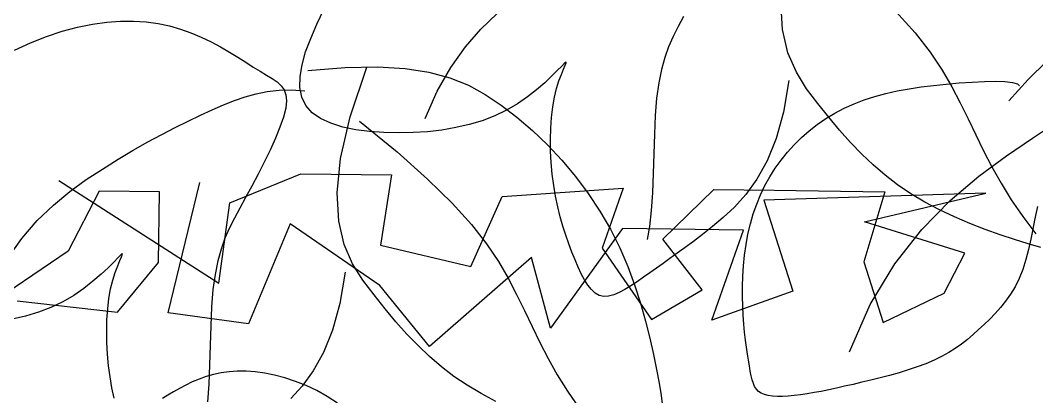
# Model space of a CAD drawing. Header units: millimetres. Extents: x 2 to 5882, y 1831 to 3462.
# Drawn here: x 629.88 to 631.495, y 2701.568 to 2702.166 of the extents above; entities that cross this region are included whole.
import ezdxf

# ---------------------------------------------------------------- set-up
doc = ezdxf.new("R2010")
doc.units = ezdxf.units.MM
for name, color, linetype in [('fz', 7, 'Continuous'), ('LH', 94, 'Continuous'), ('尺寸标注', 4, 'Continuous')]:
    doc.layers.add(name, color=color, linetype=linetype)

# ---------------------------------------------------------------- blocks, each defined once
blk = doc.blocks.new('茶')
at = {"layer": 'LH'}
for p, q in [((0.6627, 0.5169), (0.649, 0.5158)), ((0.6772, 0.5171), (0.6627, 0.5169)), ((0.6925, 0.5163), (0.6772, 0.5171)), ((0.6116, 0.5075), (0.6003, 0.5032)), ((0.6234, 0.511), (0.6116, 0.5075)), ((0.6359, 0.5138), (0.6234, 0.511)), ((0.649, 0.5158), (0.6359, 0.5138)), ((0.7086, 0.5144), (0.6925, 0.5163)), ((0.7253, 0.5115), (0.7086, 0.5144)), ((0.7424, 0.5074), (0.7253, 0.5115)), ((0.7598, 0.5021), (0.7424, 0.5074)), ((0.5895, 0.4983), (0.5791, 0.4929)), ((0.6003, 0.5032), (0.5895, 0.4983)), ((0.7773, 0.4955), (0.7598, 0.5021)), ((0.5691, 0.4871), (0.5597, 0.4809)), ((0.5791, 0.4929), (0.5691, 0.4871)), ((0.5507, 0.4747), (0.5422, 0.4685)), ((0.5597, 0.4809), (0.5507, 0.4747)), ((0.5422, 0.4685), (0.5342, 0.4625)), ((0.5267, 0.4568), (0.5198, 0.4517)), ((0.5342, 0.4625), (0.5267, 0.4568)), ((0.3667, 0.442), (0.3418, 0.4359)), ((0.3957, 0.4461), (0.3667, 0.442)), ((0.4297, 0.4483), (0.3957, 0.4461)), ((0.4289, 0.3956), (0.4069, 0.4467)), ((0.4693, 0.4484), (0.4297, 0.4483)), ((0.5077, 0.4429), (0.5029, 0.4389)), ((0.5134, 0.4471), (0.5077, 0.4429)), ((0.5198, 0.4517), (0.5134, 0.4471)), ((0.3418, 0.4359), (0.3203, 0.4281)), ((0.499, 0.4346), (0.4962, 0.4299)), ((0.5029, 0.4389), (0.499, 0.4346)), ((0.3203, 0.4281), (0.3014, 0.4186)), ((0.4885, 0.4292), (0.4745, 0.4272)), ((0.5016, 0.43), (0.4885, 0.4292)), ((0.4962, 0.4299), (0.4947, 0.4245)), ((0.4947, 0.4245), (0.4947, 0.4181)), ((0.5141, 0.4296), (0.5016, 0.43)), ((0.5261, 0.4283), (0.5141, 0.4296)), ((0.5378, 0.426), (0.5261, 0.4283)), ((0.5496, 0.423), (0.5378, 0.426)), ((0.5615, 0.4194), (0.5496, 0.423)), ((0.3014, 0.4186), (0.2844, 0.4074)), ((0.4947, 0.4181), (0.4962, 0.4104)), ((0.4962, 0.4104), (0.4993, 0.4013)), ((0.5739, 0.4152), (0.5615, 0.4194)), ((0.5868, 0.4106), (0.5739, 0.4152)), ((0.6003, 0.4055), (0.5868, 0.4106)), ((0.2844, 0.4074), (0.2684, 0.3948)), ((0.4993, 0.4013), (0.5039, 0.3909)), ((0.6145, 0.3999), (0.6003, 0.4055)), ((0.6293, 0.3938), (0.6145, 0.3999)), ((-0.2899, 0.3755), (-0.3113, 0.393)), ((0.2684, 0.3948), (0.2529, 0.3807)), ((0.4195, 0.3903), (0.3825, 0.3546)), ((0.4426, 0.3526), (0.4289, 0.3956)), ((0.5039, 0.3909), (0.5096, 0.3796)), ((0.6448, 0.387), (0.6293, 0.3938)), ((-0.2435, 0.3772), (-0.2552, 0.3764)), ((-0.2305, 0.3776), (-0.2435, 0.3772)), ((-0.2169, 0.3778), (-0.2305, 0.3776)), ((-0.2031, 0.3778), (-0.2169, 0.3778)), ((-0.1896, 0.3775), (-0.2031, 0.3778)), ((-0.1763, 0.3769), (-0.1896, 0.3775)), ((-0.1634, 0.376), (-0.1763, 0.3769)), ((0.2529, 0.3807), (0.2377, 0.3653)), ((0.5096, 0.3796), (0.5163, 0.3677)), ((0.6608, 0.3796), (0.6448, 0.387)), ((0.6776, 0.3714), (0.6608, 0.3796)), ((-0.2676, 0.3546), (-0.2899, 0.3755)), ((-0.2783, 0.3718), (-0.2803, 0.3695)), ((-0.2731, 0.3737), (-0.2783, 0.3718)), ((-0.2652, 0.3752), (-0.2731, 0.3737)), ((-0.2552, 0.3764), (-0.2652, 0.3752)), ((-0.1508, 0.3748), (-0.1634, 0.376)), ((-0.1386, 0.3732), (-0.1508, 0.3748)), ((-0.1267, 0.371), (-0.1386, 0.3732)), ((-0.1152, 0.3684), (-0.1267, 0.371)), ((-0.1041, 0.3652), (-0.1152, 0.3684)), ((0.5163, 0.3677), (0.5235, 0.3554)), ((0.695, 0.3624), (0.6776, 0.3714)), ((-0.0933, 0.3614), (-0.1041, 0.3652)), ((-0.0829, 0.357), (-0.0933, 0.3614)), ((-0.0729, 0.352), (-0.0829, 0.357)), ((0.2377, 0.3653), (0.2232, 0.3488)), ((0.5235, 0.3554), (0.5311, 0.3431)), ((0.713, 0.3526), (0.695, 0.3624)), ((-0.0634, 0.3465), (-0.0729, 0.352)), ((-0.0542, 0.3405), (-0.0634, 0.3465)), ((0.2232, 0.3488), (0.2094, 0.3313)), ((0.3825, 0.3546), (0.3527, 0.3232)), ((0.4493, 0.3166), (0.4426, 0.3526)), ((0.7314, 0.3415), (0.713, 0.3526)), ((-0.0455, 0.334), (-0.0542, 0.3405)), ((-0.0372, 0.3271), (-0.0455, 0.334)), ((0.5311, 0.3431), (0.5388, 0.3311)), ((0.7499, 0.3286), (0.7314, 0.3415)), ((-0.2893, 0.3131), (-0.3149, 0.3274)), ((-0.0294, 0.3198), (-0.0372, 0.3271)), ((0.2094, 0.3313), (0.1964, 0.3129)), ((0.3527, 0.3232), (0.3289, 0.2957)), ((0.5388, 0.3311), (0.5463, 0.3198)), ((0.7683, 0.3137), (0.7499, 0.3286)), ((-0.2604, 0.2968), (-0.2893, 0.3131)), ((-0.022, 0.312), (-0.0294, 0.3198)), ((0.1964, 0.3129), (0.1844, 0.2939)), ((0.4502, 0.2866), (0.4493, 0.3166)), ((0.5463, 0.3198), (0.5534, 0.3091)), ((0.7862, 0.2962), (0.7683, 0.3137)), ((-0.0151, 0.3039), (-0.022, 0.312)), ((-0.0087, 0.2954), (-0.0151, 0.3039)), ((0.5534, 0.3091), (0.56, 0.299)), ((-0.2292, 0.2776), (-0.2604, 0.2968)), ((-0.0028, 0.2865), (-0.0087, 0.2954)), ((0.1844, 0.2939), (0.1736, 0.2742)), ((0.3289, 0.2957), (0.3104, 0.2714)), ((0.56, 0.299), (0.5661, 0.289)), ((0.8035, 0.2758), (0.7862, 0.2962)), ((0.0026, 0.2772), (-0.0028, 0.2865)), ((0.4464, 0.2615), (0.4502, 0.2866)), ((0.5661, 0.289), (0.5717, 0.2786)), ((-0.1968, 0.2544), (-0.2292, 0.2776)), ((0.0076, 0.2676), (0.0026, 0.2772)), ((0.1736, 0.2742), (0.1641, 0.2541)), ((0.3104, 0.2714), (0.2961, 0.2496)), ((0.5717, 0.2786), (0.5768, 0.2675)), ((0.6813, 0.2706), (0.6814, 0.2713)), ((0.6825, 0.2682), (0.6813, 0.2706)), ((0.6814, 0.2713), (0.683, 0.2703)), ((0.683, 0.2703), (0.6863, 0.2675)), ((0.012, 0.2577), (0.0076, 0.2676)), ((0.4392, 0.2403), (0.4464, 0.2615)), ((0.5768, 0.2675), (0.5814, 0.2552)), ((0.6846, 0.2642), (0.6825, 0.2682)), ((0.6873, 0.2588), (0.6846, 0.2642)), ((0.6863, 0.2675), (0.6912, 0.2632)), ((0.6905, 0.2521), (0.6873, 0.2588)), ((0.6912, 0.2632), (0.6977, 0.2577)), ((-0.1643, 0.2264), (-0.1968, 0.2544)), ((0.0159, 0.2474), (0.012, 0.2577)), ((0.1641, 0.2541), (0.156, 0.2338)), ((0.2961, 0.2496), (0.285, 0.2298)), ((0.5814, 0.2552), (0.5854, 0.2413)), ((0.6937, 0.2442), (0.6905, 0.2521)), ((0.6977, 0.2577), (0.7056, 0.2514)), ((0.7056, 0.2514), (0.7148, 0.2447)), ((-0.2887, 0.2406), (-0.2865, 0.2343)), ((0.0194, 0.2368), (0.0159, 0.2474)), ((0.4298, 0.222), (0.4392, 0.2403)), ((0.5854, 0.2413), (0.5889, 0.2254)), ((0.6968, 0.2352), (0.6937, 0.2442)), ((0.7148, 0.2447), (0.7251, 0.238)), ((0.7251, 0.238), (0.7363, 0.2315)), ((-0.2865, 0.2343), (-0.2842, 0.2263)), ((-0.2842, 0.2263), (-0.2816, 0.2169)), ((-0.1329, 0.1926), (-0.1643, 0.2264)), ((0.0223, 0.2259), (0.0194, 0.2368)), ((0.156, 0.2338), (0.1491, 0.2134)), ((0.285, 0.2298), (0.2763, 0.2113)), ((0.4479, 0.2322), (0.4563, 0.1995)), ((0.6994, 0.2252), (0.6968, 0.2352)), ((0.7363, 0.2315), (0.7485, 0.2257)), ((-0.2816, 0.2169), (-0.2787, 0.2066)), ((0.0248, 0.2149), (0.0223, 0.2259)), ((0.4194, 0.2055), (0.4298, 0.222)), ((0.5889, 0.2254), (0.5919, 0.2073)), ((0.7016, 0.2143), (0.6994, 0.2252)), ((0.7485, 0.2257), (0.7614, 0.2208)), ((0.7614, 0.2208), (0.7749, 0.2169)), ((0.7749, 0.2169), (0.789, 0.2139)), ((-0.2787, 0.2066), (-0.2754, 0.196)), ((0.0268, 0.2039), (0.0248, 0.2149)), ((0.1491, 0.2134), (0.1435, 0.1932)), ((0.2763, 0.2113), (0.269, 0.1935)), ((0.4089, 0.19), (0.4194, 0.2055)), ((0.5919, 0.2073), (0.5945, 0.1875)), ((0.7034, 0.2029), (0.7016, 0.2143)), ((0.789, 0.2139), (0.8035, 0.2119)), ((-0.2754, 0.196), (-0.2717, 0.1854)), ((0.0285, 0.1929), (0.0268, 0.2039)), ((0.4563, 0.1995), (0.4664, 0.1721)), ((0.7046, 0.191), (0.7034, 0.2029)), ((-0.2717, 0.1854), (-0.2676, 0.1753)), ((-0.1035, 0.1519), (-0.1329, 0.1926)), ((0.0297, 0.1821), (0.0285, 0.1929)), ((0.1435, 0.1932), (0.1388, 0.1733)), ((0.269, 0.1935), (0.2621, 0.176)), ((0.3986, 0.1753), (0.4089, 0.19)), ((0.5945, 0.1875), (0.5969, 0.1669)), ((0.7055, 0.1788), (0.7046, 0.191)), ((-0.2676, 0.1753), (-0.2629, 0.1661)), ((0.0307, 0.1715), (0.0297, 0.1821)), ((0.1388, 0.1733), (0.1351, 0.154)), ((0.2621, 0.176), (0.2554, 0.1585)), ((0.3881, 0.1614), (0.3986, 0.1753)), ((0.7058, 0.1665), (0.7055, 0.1788)), ((-0.2629, 0.1661), (-0.2579, 0.1578)), ((0.0313, 0.1614), (0.0307, 0.1715)), ((0.4664, 0.1721), (0.4779, 0.1494)), ((0.5969, 0.1669), (0.5992, 0.1461)), ((0.7057, 0.1542), (0.7058, 0.1665)), ((-0.2579, 0.1578), (-0.2524, 0.1503)), ((-0.0774, 0.1035), (-0.1035, 0.1519)), ((0.0316, 0.1516), (0.0313, 0.1614)), ((0.0317, 0.1423), (0.0316, 0.1516)), ((0.1351, 0.154), (0.1321, 0.1356)), ((0.2554, 0.1585), (0.2485, 0.1409)), ((0.3774, 0.1482), (0.3881, 0.1614)), ((0.7052, 0.1422), (0.7057, 0.1542)), ((-0.2524, 0.1503), (-0.2466, 0.1434)), ((-0.2466, 0.1434), (-0.2406, 0.1371)), ((0.0316, 0.1335), (0.0317, 0.1423)), ((0.2485, 0.1409), (0.2411, 0.1232)), ((0.3663, 0.1357), (0.3774, 0.1482)), ((0.4779, 0.1494), (0.4903, 0.1308)), ((0.5992, 0.1461), (0.6017, 0.1259)), ((0.7042, 0.1306), (0.7052, 0.1422)), ((-0.2406, 0.1371), (-0.2345, 0.1313)), ((-0.2345, 0.1313), (-0.2282, 0.1259)), ((0.0313, 0.1252), (0.0316, 0.1335)), ((0.1321, 0.1356), (0.1297, 0.1182)), ((0.3546, 0.1239), (0.3663, 0.1357)), ((0.4903, 0.1308), (0.5032, 0.1157)), ((0.7028, 0.1194), (0.7042, 0.1306)), ((-0.2282, 0.1259), (-0.2219, 0.1207)), ((-0.2219, 0.1207), (-0.2156, 0.1158)), ((0.0309, 0.1175), (0.0313, 0.1252)), ((0.2411, 0.1232), (0.233, 0.1052)), ((0.3423, 0.1126), (0.3546, 0.1239)), ((0.6017, 0.1259), (0.6044, 0.1072)), ((-0.2156, 0.1158), (-0.2093, 0.111)), ((-0.2093, 0.111), (-0.2029, 0.1064)), ((0.0299, 0.1036), (0.0304, 0.1103)), ((0.0304, 0.1103), (0.0309, 0.1175)), ((0.1297, 0.1182), (0.1278, 0.1021)), ((0.3291, 0.102), (0.3423, 0.1126)), ((0.5032, 0.1157), (0.5162, 0.1035)), ((-0.2029, 0.1064), (-0.1962, 0.102)), ((-0.1962, 0.102), (-0.1893, 0.0979)), ((-0.1893, 0.0979), (-0.182, 0.0941)), ((0.029, 0.092), (0.0294, 0.0975)), ((0.0294, 0.0975), (0.0299, 0.1036)), ((0.1278, 0.1021), (0.1262, 0.0874)), ((0.233, 0.1052), (0.2237, 0.0869)), ((0.3151, 0.092), (0.3291, 0.102)), ((-0.182, 0.0941), (-0.1742, 0.0905)), ((-0.1742, 0.0905), (-0.1659, 0.0873)), ((-0.1659, 0.0873), (-0.157, 0.0843)), ((0.0278, 0.0827), (0.0284, 0.0871)), ((0.0284, 0.0871), (0.029, 0.092)), ((0.1262, 0.0874), (0.1252, 0.0742)), ((0.2237, 0.0869), (0.213, 0.0681)), ((0.3002, 0.0825), (0.3151, 0.092)), ((-0.157, 0.0843), (-0.1476, 0.0817)), ((-0.1476, 0.0817), (-0.1378, 0.0793)), ((-0.1378, 0.0793), (-0.1278, 0.0772)), ((-0.1278, 0.0772), (-0.1176, 0.0752)), ((0.0242, 0.0724), (0.0258, 0.0754)), ((0.0258, 0.0754), (0.0269, 0.0788)), ((0.0269, 0.0788), (0.0278, 0.0827)), ((-0.1176, 0.0752), (-0.1075, 0.0735)), ((-0.1075, 0.0735), (-0.0974, 0.0719)), ((-0.0974, 0.0719), (-0.0876, 0.0704)), ((-0.0876, 0.0704), (-0.0782, 0.069)), ((-0.0782, 0.069), (-0.0691, 0.0677)), ((-0.0691, 0.0677), (-0.0604, 0.0665)), ((-0.0604, 0.0665), (-0.0521, 0.0654)), ((-0.0521, 0.0654), (-0.0441, 0.0644)), ((0.0077, 0.0636), (0.0122, 0.0647)), ((0.0122, 0.0647), (0.0162, 0.0661)), ((0.0162, 0.0661), (0.0195, 0.0678)), ((0.0195, 0.0678), (0.0221, 0.0699)), ((0.0221, 0.0699), (0.0242, 0.0724)), ((0.1252, 0.0742), (0.1247, 0.0625)), ((-0.0441, 0.0644), (-0.0364, 0.0637)), ((-0.0364, 0.0637), (-0.029, 0.063)), ((-0.029, 0.063), (-0.0219, 0.0626)), ((-0.0219, 0.0626), (-0.0152, 0.0623)), ((-0.0152, 0.0623), (-0.0088, 0.0623)), ((-0.0088, 0.0623), (-0.0029, 0.0625)), ((-0.0029, 0.0625), (0.0027, 0.0629)), ((0.0027, 0.0629), (0.0077, 0.0636)), ((0.4558, -0.186), (0.4467, -0.1707)), ((0.2832, -0.2058), (0.2648, -0.1909)), ((0.4636, -0.2006), (0.4558, -0.186)), ((-0.0349, -0.2329), (-0.0358, -0.2029)), ((0.4702, -0.2145), (0.4636, -0.2006)), ((0.0683, -0.2103), (0.0749, -0.2205)), ((0.3011, -0.2233), (0.2832, -0.2058)), ((0.4751, -0.2277), (0.4702, -0.2145)), ((-0.1562, -0.2238), (-0.1747, -0.2481)), ((0.0749, -0.2205), (0.081, -0.2305)), ((0.3184, -0.2437), (0.3011, -0.2233)), ((-0.0387, -0.258), (-0.0349, -0.2329)), ((0.081, -0.2305), (0.0866, -0.2409)), ((0.4782, -0.2401), (0.4751, -0.2277)), ((0.0866, -0.2409), (0.0917, -0.252)), ((0.3347, -0.2676), (0.3184, -0.2437)), ((0.4794, -0.2514), (0.4782, -0.2401)), ((-0.1747, -0.2481), (-0.189, -0.2699)), ((-0.0459, -0.2792), (-0.0387, -0.258)), ((0.0917, -0.252), (0.0963, -0.2643)), ((0.1962, -0.2489), (0.1963, -0.2482)), ((0.1974, -0.2513), (0.1962, -0.2489)), ((0.1963, -0.2482), (0.1979, -0.2492)), ((0.1995, -0.2553), (0.1974, -0.2513)), ((0.1979, -0.2492), (0.2012, -0.252)), ((0.2022, -0.2607), (0.1995, -0.2553)), ((0.2012, -0.252), (0.2062, -0.2563)), ((0.2062, -0.2563), (0.2127, -0.2618)), ((0.4783, -0.2618), (0.4794, -0.2514)), ((0.0963, -0.2643), (0.1003, -0.2782)), ((0.2054, -0.2674), (0.2022, -0.2607)), ((0.2086, -0.2753), (0.2054, -0.2674)), ((0.2127, -0.2618), (0.2205, -0.2681)), ((0.2205, -0.2681), (0.2297, -0.2748)), ((0.3498, -0.2953), (0.3347, -0.2676)), ((0.4747, -0.2711), (0.4783, -0.2618)), ((-0.189, -0.2699), (-0.2001, -0.2897)), ((-0.0553, -0.2975), (-0.0459, -0.2792)), ((0.1003, -0.2782), (0.1038, -0.2941)), ((0.2117, -0.2843), (0.2086, -0.2753)), ((0.2297, -0.2748), (0.24, -0.2815)), ((0.4602, -0.2861), (0.4686, -0.2792)), ((0.4686, -0.2792), (0.4747, -0.2711)), ((-0.2001, -0.2897), (-0.2088, -0.3082)), ((-0.0372, -0.2873), (-0.0288, -0.32)), ((0.2143, -0.2943), (0.2117, -0.2843)), ((0.24, -0.2815), (0.2513, -0.288)), ((0.2513, -0.288), (0.2634, -0.2938)), ((0.4498, -0.292), (0.4602, -0.2861)), ((-0.0657, -0.314), (-0.0553, -0.2975)), ((0.1038, -0.2941), (0.1068, -0.3122)), ((0.2165, -0.3052), (0.2143, -0.2943)), ((0.2634, -0.2938), (0.2763, -0.2987)), ((0.2763, -0.2987), (0.2898, -0.3026)), ((0.4098, -0.3041), (0.4242, -0.301)), ((0.4242, -0.301), (0.4377, -0.297)), ((0.4377, -0.297), (0.4498, -0.292)), ((-0.2088, -0.3082), (-0.2161, -0.326)), ((0.2183, -0.3166), (0.2165, -0.3052)), ((0.2898, -0.3026), (0.3039, -0.3056)), ((0.3039, -0.3056), (0.3184, -0.3076)), ((0.3184, -0.3076), (0.3333, -0.3089)), ((0.3333, -0.3089), (0.3485, -0.3094)), ((0.3485, -0.3094), (0.3639, -0.3091)), ((0.3639, -0.3091), (0.3793, -0.3081)), ((0.3793, -0.3081), (0.3947, -0.3065)), ((0.3947, -0.3065), (0.4098, -0.3041)), ((-0.0761, -0.3295), (-0.0657, -0.314)), ((-0.0288, -0.32), (-0.0187, -0.3474)), ((0.1068, -0.3122), (0.1094, -0.332)), ((0.2195, -0.3285), (0.2183, -0.3166)), ((-0.2161, -0.326), (-0.223, -0.3435)), ((-0.0865, -0.3442), (-0.0761, -0.3295)), ((0.1094, -0.332), (0.1118, -0.3526)), ((0.2204, -0.3407), (0.2195, -0.3285)), ((-0.223, -0.3435), (-0.2297, -0.361)), ((-0.097, -0.3581), (-0.0865, -0.3442)), ((0.2207, -0.353), (0.2204, -0.3407)), ((-0.0187, -0.3474), (-0.0072, -0.3701)), ((0.1118, -0.3526), (0.1142, -0.3734)), ((0.2206, -0.3653), (0.2207, -0.353)), ((-0.2297, -0.361), (-0.2366, -0.3786)), ((-0.1077, -0.3713), (-0.097, -0.3581)), ((0.2201, -0.3773), (0.2206, -0.3653)), ((-0.1188, -0.3838), (-0.1077, -0.3713)), ((-0.0072, -0.3701), (0.0052, -0.3887)), ((0.1142, -0.3734), (0.1166, -0.3936)), ((-0.2366, -0.3786), (-0.244, -0.3963)), ((-0.1305, -0.3956), (-0.1188, -0.3838)), ((0.2191, -0.3889), (0.2201, -0.3773)), ((-0.244, -0.3963), (-0.2521, -0.4143)), ((-0.1428, -0.4069), (-0.1305, -0.3956)), ((0.0052, -0.3887), (0.0181, -0.4038)), ((0.1166, -0.3936), (0.1194, -0.4123)), ((0.2177, -0.4001), (0.2191, -0.3889)), ((-0.156, -0.4175), (-0.1428, -0.4069)), ((0.0181, -0.4038), (0.0312, -0.416)), ((0.216, -0.4109), (0.2177, -0.4001)), ((-0.2521, -0.4143), (-0.2614, -0.4326)), ((-0.17, -0.4275), (-0.156, -0.4175)), ((0.0312, -0.416), (0.044, -0.4261)), ((0.1194, -0.4123), (0.1226, -0.429)), ((0.214, -0.4212), (0.216, -0.4109)), ((-0.1848, -0.437), (-0.17, -0.4275)), ((0.044, -0.4261), (0.0561, -0.4345)), ((0.1226, -0.429), (0.1264, -0.4427)), ((0.2117, -0.431), (0.214, -0.4212)), ((-0.2614, -0.4326), (-0.2721, -0.4514)), ((-0.2001, -0.4458), (-0.1848, -0.437)), ((0.0561, -0.4345), (0.0673, -0.442)), ((0.2068, -0.4494), (0.2093, -0.4404)), ((0.2093, -0.4404), (0.2117, -0.431)), ((-0.2721, -0.4514), (-0.2844, -0.4708)), ((-0.2157, -0.4541), (-0.2001, -0.4458)), ((0.0673, -0.442), (0.0775, -0.4486)), ((0.0775, -0.4486), (0.0869, -0.4545)), ((0.2042, -0.4578), (0.2068, -0.4494)), ((-0.2466, -0.4687), (-0.2312, -0.4617)), ((-0.2312, -0.4617), (-0.2157, -0.4541)), ((0.0869, -0.4545), (0.0957, -0.4598)), ((0.0957, -0.4598), (0.1039, -0.4647)), ((0.2015, -0.4658), (0.2042, -0.4578)), ((-0.2614, -0.475), (-0.2466, -0.4687)), ((0.1039, -0.4647), (0.1116, -0.4692)), ((0.1116, -0.4692), (0.1191, -0.4736)), ((0.1959, -0.4798), (0.1988, -0.4731)), ((0.1988, -0.4731), (0.2015, -0.4658)), ((-0.2886, -0.4857), (-0.2755, -0.4807)), ((-0.2755, -0.4807), (-0.2614, -0.475)), ((0.1191, -0.4736), (0.1263, -0.4779)), ((0.1263, -0.4779), (0.1335, -0.4821)), ((0.1335, -0.4821), (0.1406, -0.4863)), ((0.1928, -0.4856), (0.1959, -0.4798)), ((0.1406, -0.4863), (0.1475, -0.4901)), ((0.1475, -0.4901), (0.1541, -0.4935)), ((0.1541, -0.4935), (0.1604, -0.4962)), ((0.1817, -0.4973), (0.1858, -0.4945)), ((0.1858, -0.4945), (0.1895, -0.4906)), ((0.1895, -0.4906), (0.1928, -0.4856)), ((0.1604, -0.4962), (0.1664, -0.4982)), ((0.1664, -0.4982), (0.172, -0.4991)), ((0.172, -0.4991), (0.1771, -0.4988)), ((0.1771, -0.4988), (0.1817, -0.4973))]:
    blk.add_line(p, q, dxfattribs=at)
blk = doc.blocks.new('茶1')
at = {"layer": '尺寸标注'}
for p in [(-0.0841, 0.0324), (-0.0841, -0.6502)]:
    blk.add_blockref('茶', p, dxfattribs=at)
blk = doc.blocks.new('LIM43')
at = {"color": 98}
for p, q in [((942288.093, 2579500.7332), (942288.2057, 2579500.7796)), ((942288.2057, 2579500.7796), (942288.3497, 2579500.7777)), ((942287.8214, 2579500.7689), (942288.0753, 2579500.6055)), ((942287.9946, 2579500.5587), (942288.0454, 2579500.7658)), ((942288.3497, 2579500.7777), (942288.3321, 2579500.666)), ((942287.8852, 2579500.752), (942287.8359, 2579500.6568)), ((942287.9812, 2579500.7507), (942287.8852, 2579500.752)), ((942287.9797, 2579500.6388), (942287.9812, 2579500.7507)), ((942288.5252, 2579500.7433), (942288.7175, 2579500.7566)), ((942288.7175, 2579500.7566), (942288.6841, 2579500.6612)), ((942288.7804, 2579500.6758), (942288.8615, 2579500.7547)), ((942288.8615, 2579500.7547), (942288.9575, 2579500.7534)), ((942289.2935, 2579500.7488), (942288.9412, 2579500.7376)), ((942288.9575, 2579500.7534), (942289.1335, 2579500.751)), ((942289.1335, 2579500.751), (942289.0999, 2579500.6395)), ((942289.1008, 2579500.7034), (942289.2935, 2579500.7488)), ((942288.0753, 2579500.6055), (942288.093, 2579500.7332)), ((942288.4757, 2579500.632), (942288.5252, 2579500.7433)), ((942288.9412, 2579500.7376), (942288.9873, 2579500.5931)), ((942288.1886, 2579500.6999), (942288.1224, 2579500.5409)), ((942288.3313, 2579500.602), (942288.1886, 2579500.6999)), ((942289.2602, 2579500.6533), (942289.1008, 2579500.7034)), ((942288.7166, 2579500.6927), (942288.6024, 2579500.5344)), ((942288.9086, 2579500.6901), (942288.7166, 2579500.6927)), ((942288.8586, 2579500.5469), (942288.9086, 2579500.6901)), ((942288.8433, 2579500.595), (942288.7804, 2579500.6758)), ((942287.8359, 2579500.6568), (942287.6744, 2579500.547)), ((942288.3321, 2579500.666), (942288.4757, 2579500.632)), ((942288.6841, 2579500.6612), (942288.7626, 2579500.5482)), ((942289.2273, 2579500.5898), (942289.2602, 2579500.6533)), ((942287.9146, 2579500.5598), (942287.9797, 2579500.6388)), ((942288.5719, 2579500.6467), (942288.41, 2579500.505)), ((942288.6024, 2579500.5344), (942288.5719, 2579500.6467)), ((942289.0999, 2579500.6395), (942289.1306, 2579500.5431)), ((942288.41, 2579500.505), (942288.3313, 2579500.602)), ((942288.7626, 2579500.5482), (942288.8433, 2579500.595)), ((942288.9873, 2579500.5931), (942288.8586, 2579500.5469)), ((942289.1306, 2579500.5431), (942289.2273, 2579500.5898)), ((942287.7548, 2579500.5779), (942287.9146, 2579500.5598)), ((942288.1224, 2579500.5409), (942287.9946, 2579500.5587))]:
    blk.add_line(p, q, dxfattribs=at)
blk = doc.blocks.new('花')
at = {"layer": 'LH', "color": 12}
for p, q in [((0.6241, 0.4688), (0.6123, 0.4652)), ((0.6366, 0.4716), (0.6241, 0.4688)), ((0.6496, 0.4736), (0.6366, 0.4716)), ((0.6634, 0.4747), (0.6496, 0.4736)), ((0.6779, 0.4749), (0.6634, 0.4747)), ((0.6932, 0.4741), (0.6779, 0.4749)), ((0.7092, 0.4722), (0.6932, 0.4741)), ((0.7259, 0.4693), (0.7092, 0.4722)), ((0.7431, 0.4652), (0.7259, 0.4693)), ((0.5901, 0.4561), (0.5797, 0.4507)), ((0.6009, 0.461), (0.5901, 0.4561)), ((0.6123, 0.4652), (0.6009, 0.461)), ((0.7605, 0.4599), (0.7431, 0.4652)), ((0.7779, 0.4533), (0.7605, 0.4599)), ((0.7953, 0.4454), (0.7779, 0.4533)), ((0.5604, 0.4387), (0.5514, 0.4325)), ((0.5698, 0.4448), (0.5604, 0.4387)), ((0.5797, 0.4507), (0.5698, 0.4448)), ((0.8123, 0.4361), (0.7953, 0.4454)), ((0.5429, 0.4263), (0.5349, 0.4203)), ((0.5514, 0.4325), (0.5429, 0.4263))]:
    blk.add_line(p, q, dxfattribs=at)

msp = doc.modelspace()

# ---------------------------------------------------------------- block references
at = {"layer": 'fz'}
msp.add_blockref('LIM43', (-941657.87961, -2576798.85704), dxfattribs=at)
at = {"layer": '尺寸标注', "xscale": -1.499999999980944, "yscale": 1.5, "zscale": 1.5, "rotation": 4.769924570327086}
msp.add_blockref('茶1', (630.88799, 2702.43643), dxfattribs=at)
at = {"layer": '尺寸标注', "rotation": 355.2300754294852}
msp.add_blockref('花', (629.53836, 2701.19085), dxfattribs=at)

doc.saveas('drawing.dxf')
